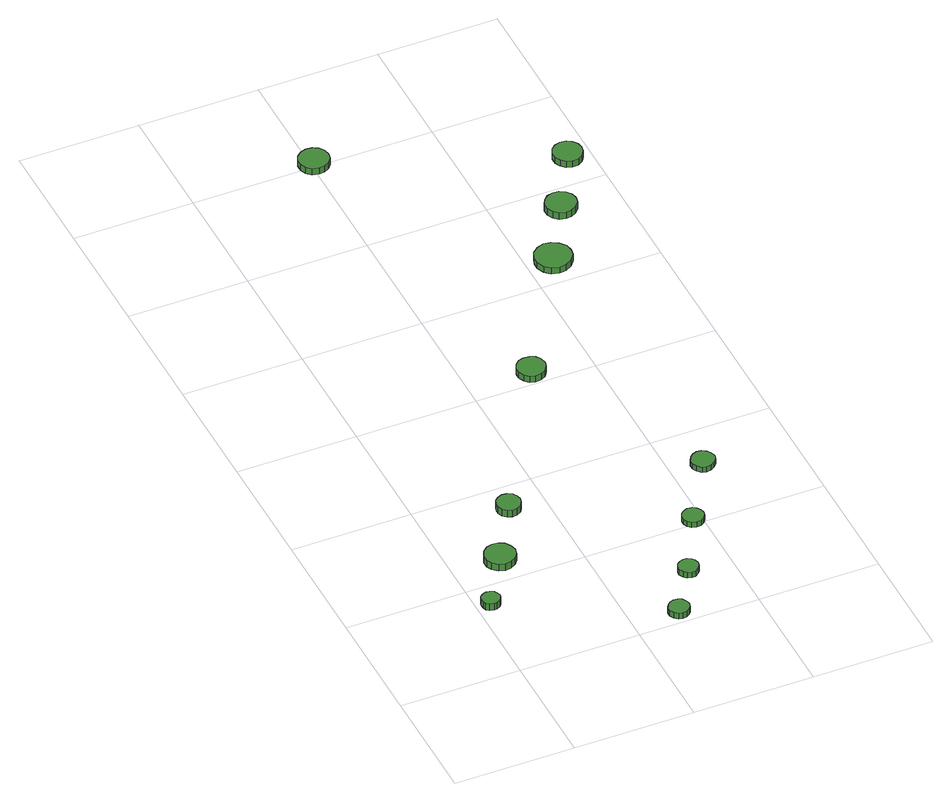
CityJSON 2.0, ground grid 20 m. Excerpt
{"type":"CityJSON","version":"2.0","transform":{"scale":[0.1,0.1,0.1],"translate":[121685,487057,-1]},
"CityObjects":{
"tree1":{"type":"SolitaryVegetationObject","attributes":{"function":"something"},"geometry":[{"type":"MultiSurface","lod":"1","boundaries":[[[0,1,2,3,4,5,6,7,8,9,10,11,12,13,14]],[[15,16,17,18,19,20,21,22,23,24,25,26,27,28,29]],[[0,29,28,1]],[[1,28,27,2]],[[2,27,26,3]],[[3,26,25,4]],[[4,25,24,5]],[[5,24,23,6]],[[6,23,22,7]],[[7,22,21,8]],[[8,21,20,9]],[[9,20,19,10]],[[10,19,18,11]],[[11,18,17,12]],[[12,17,16,13]],[[13,16,15,14]],[[14,15,29,0]]]}]},
"tree2":{"type":"SolitaryVegetationObject","attributes":{"function":"something"},"geometry":[{"type":"MultiSurface","lod":"1","boundaries":[[[30,31,32,33,34,35,36,37,38,39,40,41,42,43,44]],[[45,46,47,48,49,50,51,52,53,54,55,56,57,58,59]],[[30,59,58,31]],[[31,58,57,32]],[[32,57,56,33]],[[33,56,55,34]],[[34,55,54,35]],[[35,54,53,36]],[[36,53,52,37]],[[37,52,51,38]],[[38,51,50,39]],[[39,50,49,40]],[[40,49,48,41]],[[41,48,47,42]],[[42,47,46,43]],[[43,46,45,44]],[[44,45,59,30]]]}]},
"tree3":{"type":"SolitaryVegetationObject","attributes":{"function":"something"},"geometry":[{"type":"MultiSurface","lod":"1","boundaries":[[[60,61,62,63,64,65,66,67,68,69,70,71,72,73,74]],[[75,76,77,78,79,80,81,82,83,84,85,86,87,88,89]],[[60,89,88,61]],[[61,88,87,62]],[[62,87,86,63]],[[63,86,85,64]],[[64,85,84,65]],[[65,84,83,66]],[[66,83,82,67]],[[67,82,81,68]],[[68,81,80,69]],[[69,80,79,70]],[[70,79,78,71]],[[71,78,77,72]],[[72,77,76,73]],[[73,76,75,74]],[[74,75,89,60]]]}]},
"tree4":{"type":"SolitaryVegetationObject","attributes":{"function":"something"},"geometry":[{"type":"MultiSurface","lod":"1","boundaries":[[[90,91,92,93,94,95,96,97,98,99,100,101,102,103,104]],[[105,106,107,108,109,110,111,112,113,114,115,116,117,118,119]],[[90,119,118,91]],[[91,118,117,92]],[[92,117,116,93]],[[93,116,115,94]],[[94,115,114,95]],[[95,114,113,96]],[[96,113,112,97]],[[97,112,111,98]],[[98,111,110,99]],[[99,110,109,100]],[[100,109,108,101]],[[101,108,107,102]],[[102,107,106,103]],[[103,106,105,104]],[[104,105,119,90]]]}]},
"tree5":{"type":"SolitaryVegetationObject","attributes":{"function":"something"},"geometry":[{"type":"MultiSurface","lod":"1","boundaries":[[[120,121,122,123,124,125,126,127,128,129,130,131,132,133,134]],[[135,136,137,138,139,140,141,142,143,144,145,146,147,148,149]],[[120,149,148,121]],[[121,148,147,122]],[[122,147,146,123]],[[123,146,145,124]],[[124,145,144,125]],[[125,144,143,126]],[[126,143,142,127]],[[127,142,141,128]],[[128,141,140,129]],[[129,140,139,130]],[[130,139,138,131]],[[131,138,137,132]],[[132,137,136,133]],[[133,136,135,134]],[[134,135,149,120]]]}]},
"tree6":{"type":"SolitaryVegetationObject","attributes":{"function":"something"},"geometry":[{"type":"MultiSurface","lod":"1","boundaries":[[[150,151,152,153,154,155,156,157,158,159,160,161,162,163,164]],[[165,166,167,168,169,170,171,172,173,174,175,176,177,178,179]],[[150,179,178,151]],[[151,178,177,152]],[[152,177,176,153]],[[153,176,175,154]],[[154,175,174,155]],[[155,174,173,156]],[[156,173,172,157]],[[157,172,171,158]],[[158,171,170,159]],[[159,170,169,160]],[[160,169,168,161]],[[161,168,167,162]],[[162,167,166,163]],[[163,166,165,164]],[[164,165,179,150]]]}]},
"tree7":{"type":"SolitaryVegetationObject","attributes":{"function":"something"},"geometry":[{"type":"MultiSurface","lod":"1","boundaries":[[[180,181,182,183,184,185,186,187,188,189,190,191,192,193,194]],[[195,196,197,198,199,200,201,202,203,204,205,206,207,208,209]],[[180,209,208,181]],[[181,208,207,182]],[[182,207,206,183]],[[183,206,205,184]],[[184,205,204,185]],[[185,204,203,186]],[[186,203,202,187]],[[187,202,201,188]],[[188,201,200,189]],[[189,200,199,190]],[[190,199,198,191]],[[191,198,197,192]],[[192,197,196,193]],[[193,196,195,194]],[[194,195,209,180]]]}]},
"tree8":{"type":"SolitaryVegetationObject","attributes":{"function":"something"},"geometry":[{"type":"MultiSurface","lod":"1","boundaries":[[[210,211,212,213,214,215,216,217,218,219,220,221,222,223,224]],[[225,226,227,228,229,230,231,232,233,234,235,236,237,238,239]],[[210,239,238,211]],[[211,238,237,212]],[[212,237,236,213]],[[213,236,235,214]],[[214,235,234,215]],[[215,234,233,216]],[[216,233,232,217]],[[217,232,231,218]],[[218,231,230,219]],[[219,230,229,220]],[[220,229,228,221]],[[221,228,227,222]],[[222,227,226,223]],[[223,226,225,224]],[[224,225,239,210]]]}]},
"tree9":{"type":"SolitaryVegetationObject","attributes":{"function":"something"},"geometry":[{"type":"MultiSurface","lod":"1","boundaries":[[[240,241,242,243,244,245,246,247,248,249,250,251,252,253,254]],[[255,256,257,258,259,260,261,262,263,264,265,266,267,268,269]],[[240,269,268,241]],[[241,268,267,242]],[[242,267,266,243]],[[243,266,265,244]],[[244,265,264,245]],[[245,264,263,246]],[[246,263,262,247]],[[247,262,261,248]],[[248,261,260,249]],[[249,260,259,250]],[[250,259,258,251]],[[251,258,257,252]],[[252,257,256,253]],[[253,256,255,254]],[[254,255,269,240]]]}]},
"tree10":{"type":"SolitaryVegetationObject","attributes":{"function":"something"},"geometry":[{"type":"MultiSurface","lod":"1","boundaries":[[[270,271,272,273,274,275,276,277,278,279,280,281,282,283,284]],[[285,286,287,288,289,290,291,292,293,294,295,296,297,298,299]],[[270,299,298,271]],[[271,298,297,272]],[[272,297,296,273]],[[273,296,295,274]],[[274,295,294,275]],[[275,294,293,276]],[[276,293,292,277]],[[277,292,291,278]],[[278,291,290,279]],[[279,290,289,280]],[[280,289,288,281]],[[281,288,287,282]],[[282,287,286,283]],[[283,286,285,284]],[[284,285,299,270]]]}]},
"tree11":{"type":"SolitaryVegetationObject","attributes":{"function":"something"},"geometry":[{"type":"MultiSurface","lod":"1","boundaries":[[[300,301,302,303,304,305,306,307,308,309,310,311,312,313,314]],[[315,316,317,318,319,320,321,322,323,324,325,326,327,328,329]],[[300,329,328,301]],[[301,328,327,302]],[[302,327,326,303]],[[303,326,325,304]],[[304,325,324,305]],[[305,324,323,306]],[[306,323,322,307]],[[307,322,321,308]],[[308,321,320,309]],[[309,320,319,310]],[[310,319,318,311]],[[311,318,317,312]],[[312,317,316,313]],[[313,316,315,314]],[[314,315,329,300]]]}]},
"tree12":{"type":"SolitaryVegetationObject","attributes":{"function":"something"},"geometry":[{"type":"MultiSurface","lod":"1","boundaries":[[[330,331,332,333,334,335,336,337,338,339,340,341,342,343,344]],[[345,346,347,348,349,350,351,352,353,354,355,356,357,358,359]],[[330,359,358,331]],[[331,358,357,332]],[[332,357,356,333]],[[333,356,355,334]],[[334,355,354,335]],[[335,354,353,336]],[[336,353,352,337]],[[337,352,351,338]],[[338,351,350,339]],[[339,350,349,340]],[[340,349,348,341]],[[341,348,347,342]],[[342,347,346,343]],[[343,346,345,344]],[[344,345,359,330]]]}]}
},
"vertices":[
[38,156,20],[36,162,20],[33,167,20],[27,170,20],[21,171,20],[15,169,20],[10,165,20],[8,159,20],[8,153,20],[10,147,20],[15,143,20],[21,141,20],[27,142,20],[33,145,20],[36,150,20],[36,150,7],[33,145,7],[27,142,7],[21,141,7],[15,143,7],[10,147,7],[8,153,7],[8,159,7],[10,165,7],[15,169,7],[21,171,7],[27,170,7],[33,167,7],[36,162,7],[38,156,7],
[104,245,19],[101,255,19],[95,264,19],[86,269,19],[76,270,19],[66,267,19],[58,260,19],[53,250,19],[53,239,19],[58,230,19],[66,223,19],[76,219,19],[86,221,19],[95,226,19],[101,234,19],[101,234,6],[95,226,6],[86,221,6],[76,219,6],[66,223,6],[58,230,6],[53,239,6],[53,250,6],[58,260,6],[66,267,6],[76,270,6],[86,269,6],[95,264,6],[101,255,6],[104,245,6],
[160,349,19],[158,357,19],[154,364,19],[146,368,19],[138,369,19],[130,366,19],[124,361,19],[121,353,19],[121,345,19],[124,337,19],[130,332,19],[138,329,19],[146,330,19],[154,334,19],[158,341,19],[158,341,6],[154,334,6],[146,330,6],[138,329,6],[130,332,6],[124,337,6],[121,345,6],[121,353,6],[124,361,6],[130,366,6],[138,369,6],[146,368,6],[154,364,6],[158,357,6],[160,349,6],
[294,23,16],[292,30,16],[288,36,16],[282,39,16],[275,40,16],[269,38,16],[263,33,16],[260,27,16],[260,20,16],[263,13,16],[269,8,16],[275,6,16],[282,7,16],[288,11,16],[292,16,16],[292,16,5],[288,11,5],[282,7,5],[275,6,5],[269,8,5],[263,13,5],[260,20,5],[260,27,5],[263,33,5],[269,38,5],[275,40,5],[282,39,5],[288,36,5],[292,30,5],[294,23,5],
[346,104,16],[344,111,16],[340,116,16],[334,120,16],[328,120,16],[321,118,16],[316,114,16],[313,107,16],[313,101,16],[316,94,16],[321,90,16],[328,87,16],[334,88,16],[340,92,16],[344,97,16],[344,97,5],[340,92,5],[334,88,5],[328,87,5],[321,90,5],[316,94,5],[313,101,5],[313,107,5],[316,114,5],[321,118,5],[328,120,5],[334,120,5],[340,116,5],[344,111,5],[346,104,5],
[403,209,15],[401,216,15],[397,222,15],[391,226,15],[383,227,15],[376,224,15],[371,220,15],[368,213,15],[368,206,15],[371,199,15],[376,194,15],[383,192,15],[391,193,15],[397,196,15],[401,202,15],[401,202,5],[397,196,5],[391,193,5],[383,192,5],[376,194,5],[371,199,5],[368,206,5],[368,213,5],[371,220,5],[376,224,5],[383,227,5],[391,226,5],[397,222,5],[401,216,5],[403,209,5],
[325,620,22],[323,630,22],[317,638,22],[309,642,22],[299,643,22],[290,641,22],[283,634,22],[279,625,22],[279,616,22],[283,607,22],[290,600,22],[299,597,22],[309,598,22],[317,603,22],[323,611,22],[323,611,10],[317,603,10],[309,598,10],[299,597,10],[290,600,10],[283,607,10],[279,616,10],[279,625,10],[283,634,10],[290,641,10],[299,643,10],[309,642,10],[317,638,10],[323,630,10],[325,620,10],
[473,322,15],[471,330,15],[466,337,15],[459,341,15],[451,342,15],[444,339,15],[438,334,15],[434,326,15],[434,318,15],[438,311,15],[444,305,15],[451,303,15],[459,304,15],[466,308,15],[471,314,15],[471,314,5],[466,308,5],[459,304,5],[451,303,5],[444,305,5],[438,311,5],[434,318,5],[434,326,5],[438,334,5],[444,339,5],[451,342,5],[459,341,5],[466,337,5],[471,330,5],[473,322,5],
[230,1206,16],[228,1216,16],[222,1225,16],[213,1230,16],[203,1231,16],[193,1228,16],[185,1221,16],[181,1212,16],[181,1201,16],[185,1192,16],[193,1185,16],[203,1182,16],[213,1183,16],[222,1188,16],[228,1196,16],[228,1196,4],[222,1188,4],[213,1183,4],[203,1182,4],[193,1185,4],[185,1192,4],[181,1201,4],[181,1212,4],[185,1221,4],[193,1228,4],[203,1231,4],[213,1230,4],[222,1225,4],[228,1216,4],[230,1206,4],
[469,841,24],[467,853,24],[459,863,24],[448,869,24],[436,871,24],[424,867,24],[415,859,24],[410,847,24],[410,835,24],[415,823,24],[424,815,24],[436,811,24],[448,812,24],[459,819,24],[467,829,24],[467,829,12],[459,819,12],[448,812,12],[436,811,12],[424,815,12],[415,823,12],[410,835,12],[410,847,12],[415,859,12],[424,867,12],[436,871,12],[448,869,12],[459,863,12],[467,853,12],[469,841,12],
[529,954,19],[527,964,19],[520,973,19],[511,978,19],[501,979,19],[491,976,19],[483,969,19],[478,959,19],[478,949,19],[483,939,19],[491,932,19],[501,929,19],[511,930,19],[520,935,19],[527,944,19],[527,944,6],[520,935,6],[511,930,6],[501,929,6],[491,932,6],[483,939,6],[478,949,6],[478,959,6],[483,969,6],[491,976,6],[501,979,6],[511,978,6],[520,973,6],[527,964,6],[529,954,6],
[587,1060,17],[585,1070,17],[579,1078,17],[571,1083,17],[561,1084,17],[551,1081,17],[544,1075,17],[540,1065,17],[540,1055,17],[544,1046,17],[551,1039,17],[561,1036,17],[571,1037,17],[579,1042,17],[585,1051,17],[585,1051,5],[579,1042,5],[571,1037,5],[561,1036,5],[551,1039,5],[544,1046,5],[540,1055,5],[540,1065,5],[544,1075,5],[551,1081,5],[561,1084,5],[571,1083,5],[579,1078,5],[585,1070,5],[587,1060,5]
]}
